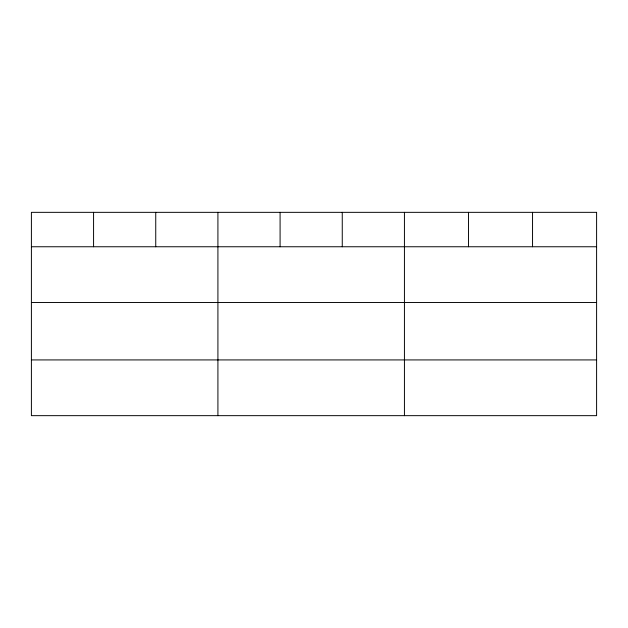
<?xml version="1.0" encoding="UTF-8"?>
<svg xmlns="http://www.w3.org/2000/svg" width="628" height="628" viewBox="0 0 628 628"><rect width="100%" height="100%" fill="white"/><g stroke="black" fill="none" stroke-linecap="round" stroke-linejoin="round"><path stroke-width="0.94" d="M31.4 246.757L596.6 246.757M31.4 302.492L596.6 302.492M31.4 359.923L596.6 359.923M532.544 212.343L532.544 246.757M468.488 212.343L468.488 246.757M404.432 212.343L404.432 415.658M342.26 212.343L342.26 246.757M280.088 212.343L280.088 246.757M217.916 212.343L217.916 415.658M155.744 212.343L155.744 246.757M93.572 212.343L93.572 246.757M596.6 212.343L31.4 212.343L31.4 415.658L596.6 415.658L596.6 212.343"/></g></svg>
